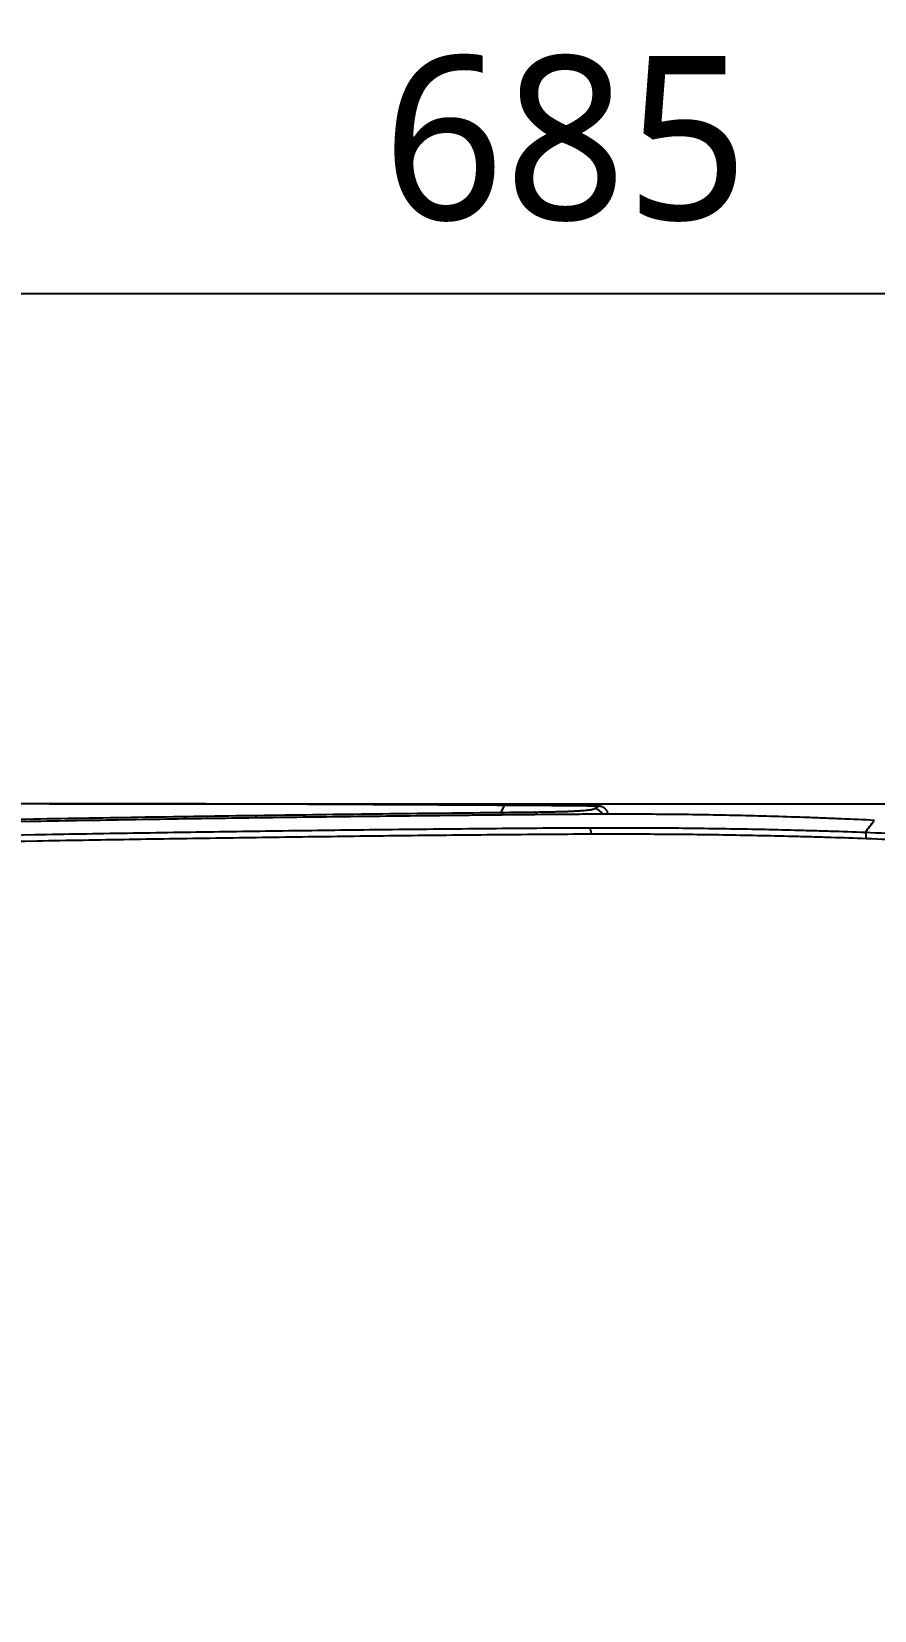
# Model space of a CAD drawing. Extents: x 8541 to 14664, y -60 to 2468.
# Drawn here: x 12309.2 to 12438, y 1764 to 2005.2 of the extents above; entities that cross this region are included whole.
import ezdxf

# ---------------------------------------------------------------- set-up
doc = ezdxf.new("R2010")
doc.units = 0
doc.header["$LTSCALE"] = 20
doc.header["$MEASUREMENT"] = 0
doc.layers.get('0').update_dxf_attribs({"linetype": 'CONTINUOUS'})
doc.layers.get('DEFPOINTS').update_dxf_attribs({"linetype": 'CONTINUOUS'})
doc.styles.get("Standard").update_dxf_attribs({"font": 'NanumGothic.ttf'})
doc.dimstyles.get("Standard").update_dxf_attribs({"dimtxt": 2.7, "dimasz": 2.5, "dimexe": 1.5, "dimexo": 1.5, "dimgap": 1.5, "dimtad": 1, "dimdec": 0, "dimlfac": 10, "dimzin": 0, "dimdsep": 46, "dimtxsty": 'Standard', "dimcen": 0, "dimclrt": 2, "dimadec": 0, "dimazin": 0, "dimtfac": 1, "dimtdec": 0, "dimtmove": 0, "dimatfit": 3, "dimfxl": 0, "dimtolj": 1, "dimtzin": 0, "dimarcsym": 0})

# ---------------------------------------------------------------- blocks, each defined once
blk = doc.blocks.new('*D19')
at = {"color": 3, "lineweight": -2}
for p, q in [((12048.5, 1688.87), (12048.5, 1970.18)), ((12733.09, 1688.87), (12733.09, 1970.18)), ((12068.5, 1965.18), (12713.09, 1965.18))]:
    blk.add_line(p, q, dxfattribs=at)
at = {"color": 3}
for points in [[(12068.5, 1968.51), (12068.5, 1961.85), (12048.5, 1965.18)], [(12713.09, 1968.51), (12713.09, 1961.85), (12733.09, 1965.18)]]:
    blk.add_solid(points, dxfattribs=at)
at = {"layer": 'DEFPOINTS', "color": 0}
for p in [(12733.09, 1965.18), (12048.5, 1687.37), (12733.09, 1687.37)]:
    blk.add_point(p, dxfattribs=at)
at = {"color": 2, "insert": (12390.79, 1988.79), "char_height": 25, "attachment_point": 5}
blk.add_mtext('\\A1;{\\fNanumGothic|b0|i0|c129|p50;685}', dxfattribs=at)
blk = doc.blocks.new('*D20')
at = {"color": 3, "lineweight": -2}
for p, q in [((12311.93, 1887.21), (12867.53, 1887.21)), ((12861.53, 1863.21), (12861.53, 1712.35)), ((12861.53, 1511.53), (12861.53, 1662.39)), ((12311.93, 1487.53), (12867.53, 1487.53))]:
    blk.add_line(p, q, dxfattribs=at)
at = {"color": 3}
for points in [[(12857.53, 1863.21), (12865.53, 1863.21), (12861.53, 1887.21)], [(12857.53, 1511.53), (12865.53, 1511.53), (12861.53, 1487.53)]]:
    blk.add_solid(points, dxfattribs=at)
at = {"layer": 'DEFPOINTS', "color": 0}
for p in [(12310.13, 1887.21), (12310.13, 1487.53), (12861.53, 1487.53)]:
    blk.add_point(p, dxfattribs=at)
at = {"color": 2, "insert": (12861.53, 1687.37), "char_height": 24, "attachment_point": 5}
blk.add_mtext('\\A1;{\\fNanumGothic|b0|i0|c129|p50;400}', dxfattribs=at)

msp = doc.modelspace()

# ---------------------------------------------------------------- linework, layer by layer
at = {"color": 7, "linetype": 'Continuous'}
msp.add_line((12380.98, 1885.9), (12381.48, 1886.97), dxfattribs=at)
for centre, major_axis, ratio, start_param, end_param in [((12395.15, 1884.95), (-0.74, 1.3), 0.994967, 4.657187, 5.748937), ((12380.97, 1884.4), (-0.02, 1.5), 0.325973, 5.536653, 6.229937), ((12386.1, 1884.45), (-0.02, 1.5), 0.325966, 5.522271, 6.229682)]:
    msp.add_ellipse(centre, major_axis=major_axis, ratio=ratio, start_param=start_param, end_param=end_param, dxfattribs=at)
for points, knots in [([(12381.48, 1886.97), (12378.5, 1886.99), (12375.53, 1887), (12369.59, 1887.04), (12366.61, 1887.05), (12357.7, 1887.1), (12351.75, 1887.13), (12342.83, 1887.16), (12339.86, 1887.17), (12333.91, 1887.19), (12325, 1887.21), (12316.08, 1887.21), (12304.19, 1887.2), (12298.24, 1887.19), (12289.33, 1887.16), (12286.35, 1887.14), (12280.41, 1887.1), (12277.44, 1887.07), (12268.52, 1886.99), (12262.57, 1886.91), (12250.69, 1886.72), (12244.74, 1886.62), (12238.8, 1886.49)], [0, 0, 0, 0, 0.0625, 0.0625, 0.125, 0.125, 0.25, 0.25, 0.3125, 0.3125, 0.375, 0.5, 0.5, 0.625, 0.625, 0.6875, 0.6875, 0.75, 0.75, 0.875, 0.875, 1, 1, 1, 1]), ([(12386.11, 1885.95), (12386.42, 1885.95), (12386.73, 1885.96), (12387.32, 1885.97), (12387.91, 1885.98), (12388.75, 1885.99), (12389.29, 1886.01), (12389.69, 1886.02), (12389.82, 1886.02), (12390.01, 1886.03), (12390.08, 1886.03), (12390.2, 1886.03), (12390.52, 1886.04), (12391.06, 1886.06), (12391.74, 1886.09), (12392.36, 1886.12), (12392.74, 1886.14), (12392.97, 1886.16), (12393.02, 1886.16), (12393.1, 1886.17), (12393.15, 1886.17), (12393.28, 1886.18), (12393.36, 1886.19), (12393.6, 1886.2), (12393.9, 1886.23), (12394.29, 1886.27), (12394.51, 1886.3), (12394.7, 1886.33), (12394.79, 1886.34), (12394.88, 1886.36), (12394.9, 1886.37), (12394.93, 1886.37), (12394.98, 1886.38), (12395.03, 1886.4), (12395.1, 1886.42), (12395.14, 1886.44), (12395.17, 1886.45)], [0, 0, 0, 0, 0.0625, 0.0625, 0.125, 0.1875, 0.25, 0.25, 0.28125, 0.28125, 0.296875, 0.296875, 0.3125, 0.375, 0.4375, 0.5, 0.5625, 0.5625, 0.578125, 0.578125, 0.59375, 0.59375, 0.625, 0.625, 0.6875, 0.75, 0.8125, 0.8125, 0.875, 0.875, 0.890625, 0.890625, 0.90625, 0.9375, 0.9375, 1, 1, 1, 1]), ([(12395.17, 1886.45), (12395.26, 1886.5), (12395.35, 1886.55), (12395.58, 1886.68), (12395.73, 1886.77), (12395.87, 1886.85)], [0, 0, 0, 0, 0.373068, 0.373068, 1, 1, 1, 1]), ([(12397.32, 1885.62), (12397.32, 1885.63), (12397.32, 1885.63), (12397.31, 1885.67), (12397.31, 1885.69), (12397.3, 1885.74), (12397.29, 1885.76), (12397.27, 1885.83), (12397.24, 1885.92), (12397.2, 1886.01), (12397.16, 1886.07), (12397.15, 1886.1), (12397.12, 1886.14), (12397.11, 1886.16), (12397.04, 1886.26), (12396.98, 1886.33), (12396.88, 1886.44), (12396.85, 1886.47), (12396.77, 1886.53), (12396.73, 1886.56), (12396.61, 1886.64), (12396.53, 1886.69), (12396.42, 1886.74), (12396.39, 1886.75), (12396.35, 1886.77), (12396.32, 1886.77), (12396.26, 1886.8), (12396.21, 1886.81), (12396.07, 1886.84), (12395.97, 1886.85), (12395.87, 1886.85)], [0, 0, 0, 0, 0.013928, 0.013928, 0.049145, 0.049145, 0.084362, 0.084362, 0.154796, 0.22523, 0.22523, 0.260446, 0.260446, 0.295663, 0.295663, 0.436531, 0.436531, 0.506964, 0.506964, 0.577398, 0.577398, 0.718265, 0.718265, 0.753482, 0.753482, 0.788699, 0.788699, 0.859133, 0.859133, 1, 1, 1, 1]), ([(12244.34, 1883.18), (12255.73, 1883.6), (12267.11, 1883.95), (12281.34, 1884.32), (12284.19, 1884.39), (12289.88, 1884.52), (12295.57, 1884.64), (12301.27, 1884.75), (12306.96, 1884.86), (12309.81, 1884.91), (12318.35, 1885.06), (12324.04, 1885.16), (12335.43, 1885.33), (12341.12, 1885.41), (12352.51, 1885.57), (12358.2, 1885.64), (12366.75, 1885.74), (12369.59, 1885.77), (12375.29, 1885.84), (12378.13, 1885.87), (12380.98, 1885.9)], [0, 0, 0, 0, 0.25, 0.25, 0.3125, 0.3125, 0.375, 0.4375, 0.4375, 0.5, 0.5, 0.625, 0.625, 0.75, 0.75, 0.875, 0.875, 0.9375, 0.9375, 1, 1, 1, 1]), ([(12397.95, 1885.62), (12396.74, 1885.62), (12395.52, 1885.62), (12393.1, 1885.6), (12391.88, 1885.6), (12388.24, 1885.57), (12385.82, 1885.55), (12382.18, 1885.51), (12380.96, 1885.5), (12378.54, 1885.47), (12377.33, 1885.46), (12373.69, 1885.42), (12371.26, 1885.39), (12363.98, 1885.31), (12359.13, 1885.25), (12349.42, 1885.13), (12344.57, 1885.07), (12334.87, 1884.93), (12330.01, 1884.85), (12320.31, 1884.7), (12315.46, 1884.61), (12300.9, 1884.36), (12291.19, 1884.17), (12281.49, 1883.93)], [0, 0, 0, 0, 0.03125, 0.03125, 0.0625, 0.0625, 0.125, 0.125, 0.15625, 0.15625, 0.1875, 0.1875, 0.25, 0.25, 0.375, 0.375, 0.5, 0.5, 0.625, 0.625, 0.75, 0.75, 1, 1, 1, 1]), ([(12438.02, 1884.68), (12436.31, 1884.77), (12434.61, 1884.84), (12432.06, 1884.95), (12431.21, 1884.98), (12429.52, 1885.04), (12428.67, 1885.08), (12424.45, 1885.22), (12421.09, 1885.32), (12414.41, 1885.48), (12411.09, 1885.54), (12404.49, 1885.61), (12401.21, 1885.62), (12397.95, 1885.62)], [0, 0, 0, 0, 0.125, 0.125, 0.1875, 0.1875, 0.25, 0.25, 0.5, 0.5, 0.75, 0.75, 1, 1, 1, 1]), ([(12281.43, 1881.91), (12290.84, 1882.15), (12300.25, 1882.33), (12314.37, 1882.59), (12319.07, 1882.67), (12328.48, 1882.82), (12333.19, 1882.89), (12342.6, 1883.03), (12347.31, 1883.09), (12356.72, 1883.22), (12361.43, 1883.27), (12370.84, 1883.37), (12375.55, 1883.42), (12382.61, 1883.48), (12384.96, 1883.5), (12389.67, 1883.54), (12392.02, 1883.55), (12394.37, 1883.56)], [0, 0, 0, 0, 0.25, 0.25, 0.375, 0.375, 0.5, 0.5, 0.625, 0.625, 0.75, 0.75, 0.875, 0.875, 0.9375, 0.9375, 1, 1, 1, 1]), ([(12394.69, 1882.56), (12392.33, 1882.55), (12389.98, 1882.54), (12385.27, 1882.5), (12382.92, 1882.48), (12375.86, 1882.42), (12371.16, 1882.38), (12361.75, 1882.27), (12352.34, 1882.16), (12342.93, 1882.03), (12333.51, 1881.89), (12328.81, 1881.82), (12319.4, 1881.67), (12314.69, 1881.59), (12300.58, 1881.34), (12291.17, 1881.15), (12281.76, 1880.92)], [0, 0, 0, 0, 0.0625, 0.0625, 0.125, 0.125, 0.25, 0.25, 0.375, 0.5, 0.5, 0.625, 0.625, 0.75, 0.75, 1, 1, 1, 1]), ([(12394.37, 1883.56), (12397.83, 1883.57), (12401.3, 1883.56), (12408.28, 1883.52), (12411.78, 1883.48), (12417.06, 1883.39), (12418.82, 1883.36), (12422.36, 1883.29), (12424.13, 1883.25), (12426.8, 1883.18), (12427.69, 1883.15), (12429.47, 1883.1), (12430.36, 1883.08), (12433.04, 1883), (12434.83, 1882.94), (12436.62, 1882.87)], [0, 0, 0, 0, 0.25, 0.25, 0.5, 0.5, 0.625, 0.625, 0.75, 0.75, 0.8125, 0.8125, 0.875, 0.875, 1, 1, 1, 1]), ([(12394.37, 1883.56), (12394.39, 1883.55), (12394.42, 1883.54), (12394.46, 1883.51), (12394.48, 1883.49), (12394.51, 1883.44), (12394.53, 1883.41), (12394.56, 1883.33), (12394.58, 1883.29), (12394.61, 1883.2), (12394.62, 1883.15), (12394.64, 1883.04), (12394.65, 1882.99), (12394.67, 1882.87), (12394.68, 1882.81), (12394.68, 1882.68), (12394.69, 1882.62), (12394.69, 1882.56)], [0, 0, 0, 0, 0.125, 0.125, 0.25, 0.25, 0.375, 0.375, 0.5, 0.5, 0.625, 0.625, 0.75, 0.75, 0.875, 0.875, 1, 1, 1, 1]), ([(12436.76, 1881.87), (12434.98, 1881.94), (12433.19, 1882), (12430.53, 1882.08), (12429.64, 1882.11), (12427.86, 1882.16), (12426.98, 1882.18), (12424.32, 1882.25), (12422.56, 1882.29), (12419.04, 1882.36), (12417.28, 1882.4), (12412.02, 1882.48), (12408.53, 1882.52), (12401.58, 1882.56), (12398.13, 1882.57), (12394.69, 1882.56)], [0, 0, 0, 0, 0.125, 0.125, 0.1875, 0.1875, 0.25, 0.25, 0.375, 0.375, 0.5, 0.5, 0.75, 0.75, 1, 1, 1, 1]), ([(12436.62, 1882.87), (12438.78, 1882.78), (12440.94, 1882.68), (12445.27, 1882.47), (12447.44, 1882.34), (12450.7, 1882.14), (12451.78, 1882.06), (12453.95, 1881.91), (12455.58, 1881.79), (12457.22, 1881.65), (12458.31, 1881.56), (12458.85, 1881.52), (12460.48, 1881.38), (12461.57, 1881.28), (12467.02, 1880.77), (12471.37, 1880.29), (12476.82, 1879.62), (12478.45, 1879.41), (12480.08, 1879.19), (12481.17, 1879.05), (12481.72, 1878.97), (12484.44, 1878.59), (12486.61, 1878.27), (12488.79, 1877.94)], [0, 0, 0, 0, 0.125, 0.125, 0.25, 0.25, 0.3125, 0.3125, 0.375, 0.40625, 0.40625, 0.4375, 0.4375, 0.5, 0.5, 0.75, 0.75, 0.8125, 0.84375, 0.84375, 0.875, 0.875, 1, 1, 1, 1]), ([(12436.76, 1881.87), (12436.76, 1881.93), (12436.76, 1881.99), (12436.76, 1882.12), (12436.76, 1882.18), (12436.76, 1882.3), (12436.76, 1882.35), (12436.75, 1882.46), (12436.74, 1882.51), (12436.73, 1882.6), (12436.72, 1882.64), (12436.71, 1882.72), (12436.7, 1882.75), (12436.68, 1882.8), (12436.67, 1882.82), (12436.64, 1882.85), (12436.63, 1882.86), (12436.62, 1882.87)], [0, 0, 0, 0, 0.125, 0.125, 0.25, 0.25, 0.375, 0.375, 0.5, 0.5, 0.625, 0.625, 0.75, 0.75, 0.875, 0.875, 1, 1, 1, 1]), ([(12488.65, 1876.95), (12486.49, 1877.29), (12484.33, 1877.6), (12481.62, 1877.98), (12481.08, 1878.06), (12479.99, 1878.2), (12478.37, 1878.42), (12476.74, 1878.63), (12471.33, 1879.3), (12467, 1879.78), (12461.58, 1880.29), (12460.5, 1880.38), (12458.87, 1880.52), (12458.33, 1880.57), (12457.25, 1880.66), (12455.62, 1880.79), (12454, 1880.91), (12451.84, 1881.07), (12450.76, 1881.14), (12447.52, 1881.35), (12445.37, 1881.47), (12441.06, 1881.69), (12438.91, 1881.78), (12436.76, 1881.87)], [0, 0, 0, 0, 0.125, 0.125, 0.15625, 0.15625, 0.1875, 0.25, 0.25, 0.5, 0.5, 0.5625, 0.5625, 0.59375, 0.59375, 0.625, 0.6875, 0.6875, 0.75, 0.75, 0.875, 0.875, 1, 1, 1, 1])]:
    msp.add_open_spline(points, degree=3, knots=knots, dxfattribs=at)
for points in [[(12395.87, 1886.85), (12391.07, 1886.92), (12386.28, 1886.94), (12381.48, 1886.97)], [(12380.98, 1885.9), (12382.69, 1885.91), (12384.4, 1885.93), (12386.11, 1885.95)], [(12436.62, 1882.87), (12437.09, 1883.47), (12437.55, 1884.08), (12438.02, 1884.68)]]:
    msp.add_open_spline(points, degree=3, dxfattribs=at)

# ---------------------------------------------------------------- dimensions: what is measured, and where the dimension line sits
dim = msp.add_linear_dim(base=(12733.09, 1965.18), p1=(12048.5, 1687.37), p2=(12733.09, 1687.37), text='{\\fNanumGothic|b0|i0|c129|p50;<>}', dimstyle='Standard', override={"dimtxt": 25, "dimasz": 20, "dimexe": 5, "dimgap": 10, "dimlfac": 1, "dimzin": 12, "dimpost": '', "dimclrd": 3, "dimclre": 3, "dimazin": 2, "dimarcsym": 1})
dim.commit()
dim.dimension.update_dxf_attribs({"geometry": '*D19', "text_midpoint": (12390.79, 1988.79)})
dim = msp.add_linear_dim(base=(12861.53, 1487.53), p1=(12310.13, 1887.21), p2=(12310.13, 1487.53), angle=90, text='{\\fNanumGothic|b0|i0|c129|p50;<>}', dimstyle='Standard', override={"dimscale": 1.2, "dimtxt": 20, "dimasz": 20, "dimexe": 5, "dimgap": 10, "dimtih": 1, "dimtoh": 1, "dimlfac": 1, "dimzin": 12, "dimclrd": 3, "dimclre": 3, "dimazin": 2, "dimarcsym": 1})
dim.commit()
dim.dimension.update_dxf_attribs({"geometry": '*D20', "text_midpoint": (12861.53, 1687.37)})

doc.saveas('drawing.dxf')
